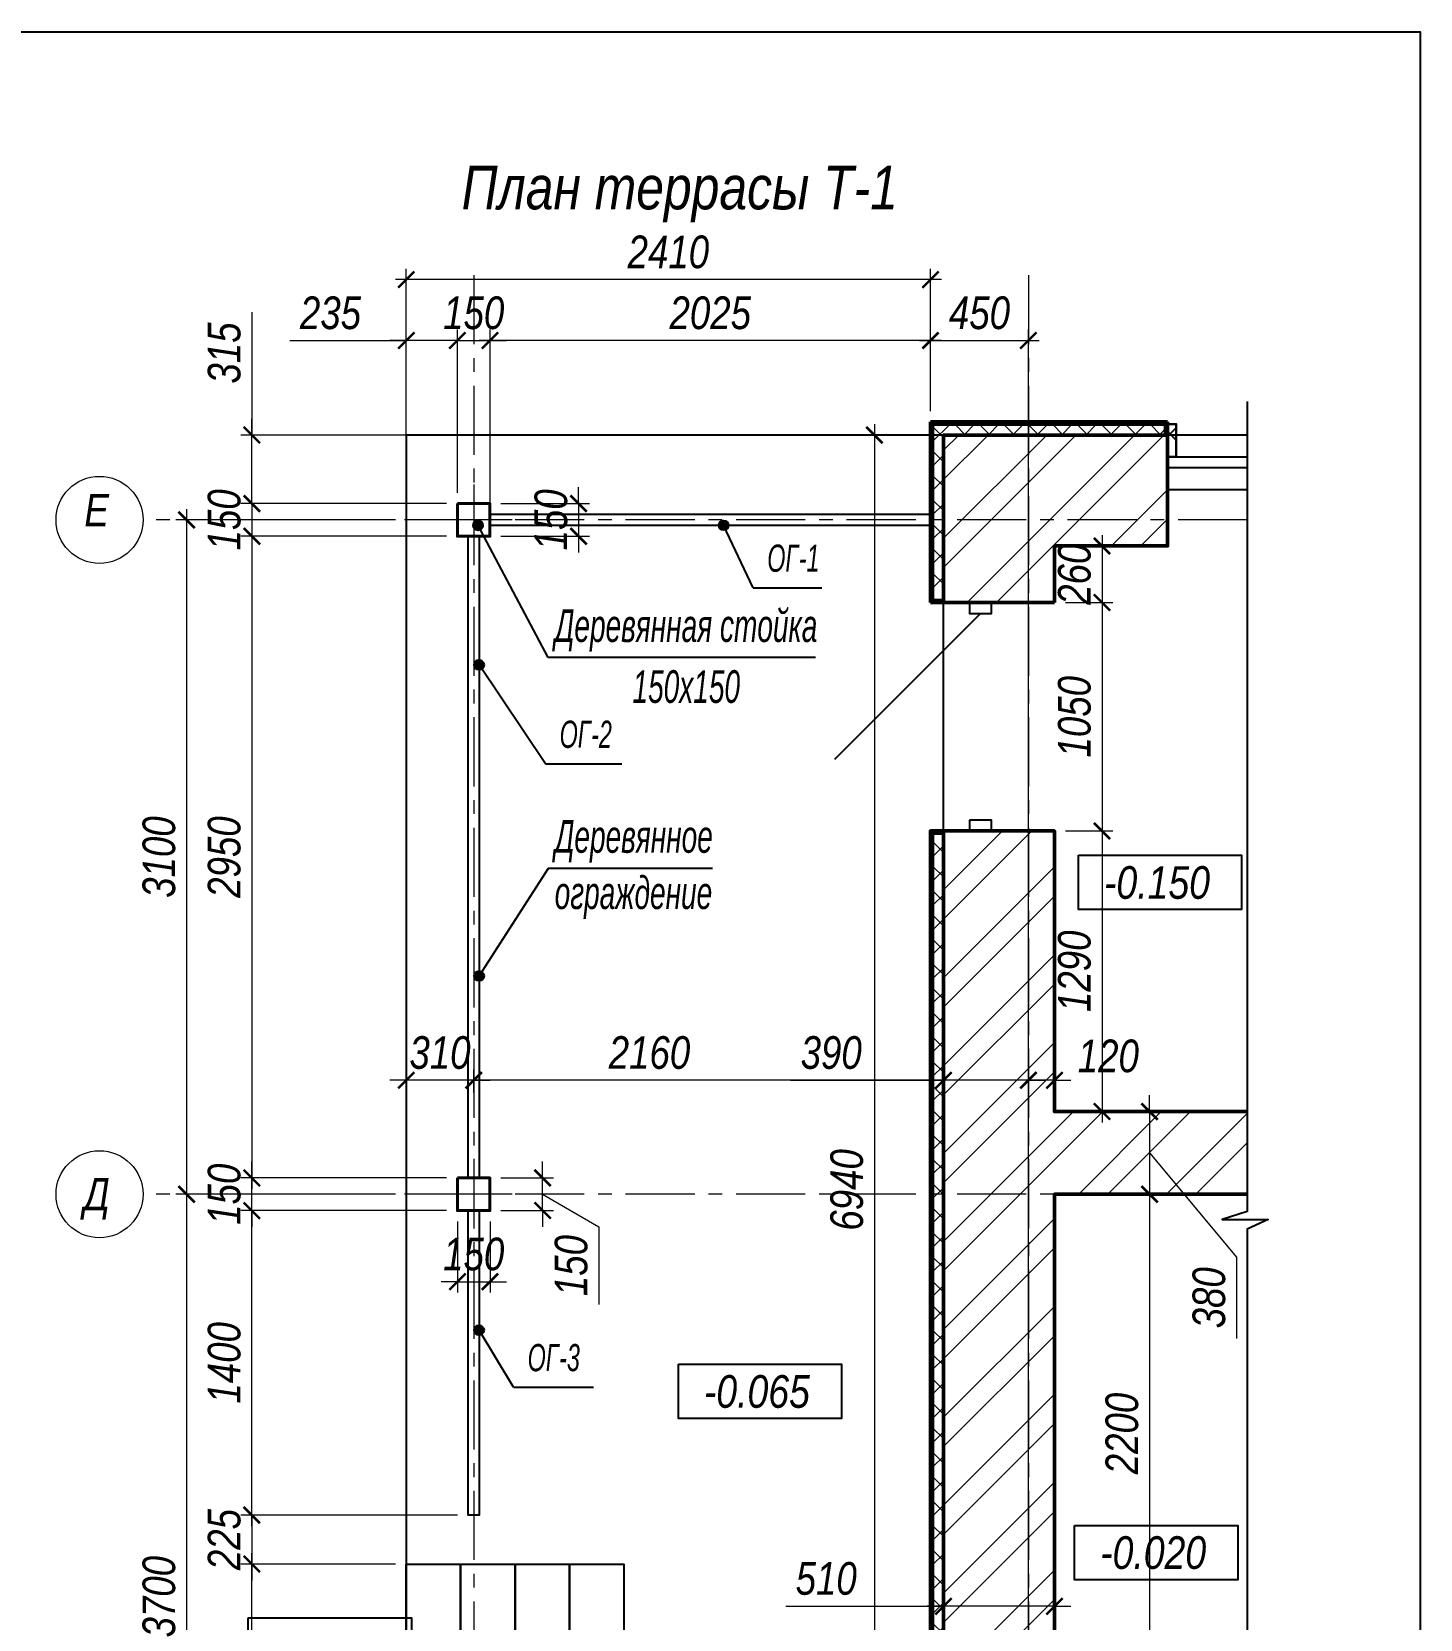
# Model space of a CAD drawing. Header units: millimetres. Extents: x 1582001 to 3303937, y 226471 to 491235.
# Drawn here: x 1610734 to 1623501, y 335550 to 350145 of the extents above; entities that cross this region are included whole.
import ezdxf
from ezdxf.enums import TextEntityAlignment as Align

# ---------------------------------------------------------------- set-up
doc = ezdxf.new("R2010")
doc.units = ezdxf.units.MM
doc.linetypes.add('CENTER', pattern=[50.8, 31.75, -6.35, 6.35, -6.35])
doc.linetypes.add('DASHDOT', pattern=[25.4, 12.7, -6.35, 0, -6.35])
doc.layers.get('Defpoints').update_dxf_attribs({"color": 255, "lineweight": 30})
for name, color, linetype, lineweight in [('A-Wall-G', 22, 'Continuous', 50), ('Двери', 173, 'Continuous', 25), ('Кирпич', 253, 'Continuous', 9), ('Лестница', 74, 'Continuous', 25), ('Оси', 251, 'CENTER', 9), ('Размеры', 7, 'Continuous', 18), ('Стены несущие', 7, 'Continuous', 40), ('СТОЙКИ', 26, 'Continuous', 40), ('Утеплитель', 145, 'Continuous', 9)]:
    doc.layers.add(name, color=color, linetype=linetype, lineweight=lineweight)
for name, color, linetype in [('Rasmer', 135, 'Continuous'), ('Text primechania', 135, 'Continuous'), ('Формуляр', 138, 'Continuous')]:
    doc.layers.add(name, color=color, linetype=linetype)
doc.styles.add('GOST 2.304', font='ARIALNI.TTF', dxfattribs={"width": 0.98, "height": 300})
doc.styles.add('STYLE1', font='ARIALNI.TTF', dxfattribs={"height": 300})
doc.styles.add('стиль1', font='ARIALNI.TTF', dxfattribs={"width": 0.98, "height": 300})
doc.dimstyles.new('50', dxfattribs={"dimtxt": 270, "dimasz": 150, "dimexe": 100, "dimexo": 100, "dimgap": 100, "dimtad": 1, "dimdec": 0, "dimlfac": 0.5, "dimzin": 0, "dimdsep": 46, "dimtxsty": 'стиль1', "dimblk": 'ARCHTICK', "dimcen": 0, "dimdle": 100, "dimclrd": 256, "dimclre": 256, "dimclrt": 256, "dimadec": 0, "dimazin": 0, "dimtfac": 1, "dimtdec": 0, "dimtix": 1, "dimtmove": 1, "dimatfit": 0, "dimldrblk": 'DOTSMALL', "dimfxl": 0, "dimtolj": 1, "dimtzin": 0, "dimlwd": -1, "dimlwe": -1, "dimarcsym": 0})

# ---------------------------------------------------------------- blocks, each defined once
blk = doc.blocks.new('*U16')
blk.add_line((0, -50), (-671.8, -721.8))
for points in [[(-50, 0), (-50, -50), (50, -50), (50, 0)], [(-50, -1000), (-50, -1050), (50, -1050), (50, -1000)]]:
    blk.add_lwpolyline(points, close=True)
blk = doc.blocks.new('_ArchTick')
at = {"color": 0, "linetype": 'ByBlock', "const_width": 0.15}
blk.add_lwpolyline([(-0.5, -0.5), (0.5, 0.5)], dxfattribs=at)
blk = doc.blocks.new('*D1165')
at = {"layer": 'Defpoints', "color": 0, "lineweight": -3, "transparency": 16777216}
for p in [(1801843, 264740), (1799823, 258540), (1801843, 258540)]:
    blk.add_point(p, dxfattribs=at)
at = {"layer": 'Размеры', "transparency": 16777216}
for p, q in [((1799823, 264840), (1799823, 258440)), ((1801743, 264740), (1799723, 264740)), ((1801743, 258540), (1799723, 258540))]:
    blk.add_line(p, q, dxfattribs=at)
at = {"layer": 'Размеры', "transparency": 16777216, "xscale": 150, "yscale": 150, "zscale": 150}
for p, rotation in [((1799823, 264740), 90), ((1799823, 258540), 270)]:
    blk.add_blockref('_ArchTick', p, dxfattribs=dict(at, rotation=rotation))
at = {"layer": 'Размеры', "transparency": 16777216, "insert": (1799570, 261640), "char_height": 300, "attachment_point": 5, "rotation": 90, "style": 'стиль1'}
blk.add_mtext('\\A1;3100', dxfattribs=at)
blk = doc.blocks.new('_DotSmall')
at = {"color": 0, "linetype": 'ByBlock', "const_width": 0.5}
blk.add_lwpolyline([(-0.0625, 0, 1), (0.0625, 0, 1)], format="xyb", close=True, dxfattribs=at)
blk = doc.blocks.new('*D1166')
at = {"layer": 'Defpoints', "color": 0, "lineweight": -3, "transparency": 16777216}
for p in [(1801843, 258540), (1799823, 251140), (1801823, 251140)]:
    blk.add_point(p, dxfattribs=at)
at = {"layer": 'Размеры', "transparency": 16777216}
for p, q in [((1799823, 258640), (1799823, 251040)), ((1801743, 258540), (1799723, 258540)), ((1801723, 251140), (1799723, 251140))]:
    blk.add_line(p, q, dxfattribs=at)
at = {"layer": 'Размеры', "transparency": 16777216, "xscale": 150, "yscale": 150, "zscale": 150}
for p, rotation in [((1799823, 258540), 90), ((1799823, 251140), 270)]:
    blk.add_blockref('_ArchTick', p, dxfattribs=dict(at, rotation=rotation))
at = {"layer": 'Размеры', "transparency": 16777216, "insert": (1799570, 254840), "char_height": 300, "attachment_point": 5, "rotation": 90, "style": 'стиль1'}
blk.add_mtext('\\A1;3700', dxfattribs=at)
blk = doc.blocks.new('*D1176')
at = {"layer": 'Defpoints', "color": 0, "lineweight": -3, "transparency": 16777216}
for p in [(1802313, 264890), (1800423, 264590), (1802313, 264590)]:
    blk.add_point(p, dxfattribs=at)
at = {"layer": 'Размеры', "transparency": 16777216}
for p, q in [((1800423, 264890), (1800423, 265040)), ((1802213, 264890), (1800323, 264890)), ((1800423, 264890), (1800423, 264590)), ((1802213, 264590), (1800323, 264590)), ((1800423, 264590), (1800423, 264440))]:
    blk.add_line(p, q, dxfattribs=at)
at = {"layer": 'Размеры', "transparency": 16777216, "xscale": 150, "yscale": 150, "zscale": 150}
for p, rotation in [((1800423, 264890), 270), ((1800423, 264590), 90)]:
    blk.add_blockref('_ArchTick', p, dxfattribs=dict(at, rotation=rotation))
at = {"layer": 'Размеры', "transparency": 16777216, "insert": (1800170, 264740), "char_height": 300, "attachment_point": 5, "rotation": 90, "style": 'стиль1'}
blk.add_mtext('\\A1;150', dxfattribs=at)
blk = doc.blocks.new('*D1167')
at = {"layer": 'Defpoints', "color": 0, "lineweight": -3, "transparency": 16777216}
for p in [(1802313, 264590), (1800423, 258690), (1802313, 258690)]:
    blk.add_point(p, dxfattribs=at)
at = {"layer": 'Размеры', "transparency": 16777216}
for p, q in [((1800423, 264690), (1800423, 258590)), ((1802213, 264590), (1800323, 264590)), ((1802213, 258690), (1800323, 258690))]:
    blk.add_line(p, q, dxfattribs=at)
at = {"layer": 'Размеры', "transparency": 16777216, "xscale": 150, "yscale": 150, "zscale": 150}
for p, rotation in [((1800423, 264590), 90), ((1800423, 258690), 270)]:
    blk.add_blockref('_ArchTick', p, dxfattribs=dict(at, rotation=rotation))
at = {"layer": 'Размеры', "transparency": 16777216, "insert": (1800170, 261640), "char_height": 300, "attachment_point": 5, "rotation": 90, "style": 'стиль1'}
blk.add_mtext('\\A1;2950', dxfattribs=at)
blk = doc.blocks.new('*D1177')
at = {"layer": 'Defpoints', "color": 0, "lineweight": -3, "transparency": 16777216}
for p in [(1802413, 255590), (1800423, 255140), (1801843, 255140)]:
    blk.add_point(p, dxfattribs=at)
at = {"layer": 'Размеры', "transparency": 16777216}
for p, q in [((1800423, 255590), (1800423, 255740)), ((1802313, 255590), (1800323, 255590)), ((1800423, 255590), (1800423, 255140)), ((1801743, 255140), (1800323, 255140)), ((1800423, 255140), (1800423, 254990))]:
    blk.add_line(p, q, dxfattribs=at)
at = {"layer": 'Размеры', "transparency": 16777216, "xscale": 150, "yscale": 150, "zscale": 150}
for p, rotation in [((1800423, 255590), 270), ((1800423, 255140), 90)]:
    blk.add_blockref('_ArchTick', p, dxfattribs=dict(at, rotation=rotation))
at = {"layer": 'Размеры', "transparency": 16777216, "insert": (1800170, 255365), "char_height": 300, "attachment_point": 5, "rotation": 90, "style": 'стиль1'}
blk.add_mtext('\\A1;225', dxfattribs=at)
blk = doc.blocks.new('*D1179')
at = {"layer": 'Defpoints', "color": 0, "lineweight": -3, "transparency": 16777216}
for p in [(1807563, 259588), (1807563, 259300), (1807803, 259300)]:
    blk.add_point(p, dxfattribs=at)
at = {"layer": 'Размеры', "transparency": 16777216}
for p, q in [((1807563, 259400), (1807563, 259688)), ((1807803, 259400), (1807803, 259688)), ((1807563, 259588), (1807413, 259588)), ((1807803, 259588), (1807563, 259588)), ((1807803, 259588), (1807953, 259588))]:
    blk.add_line(p, q, dxfattribs=at)
at = {"layer": 'Размеры', "transparency": 16777216, "xscale": 150, "yscale": 150, "zscale": 150}
blk.add_blockref('_ArchTick', (1807563, 259588), dxfattribs=at)
at = {"layer": 'Размеры', "transparency": 16777216, "xscale": 150, "yscale": 150, "zscale": 150, "rotation": 180}
blk.add_blockref('_ArchTick', (1807803, 259588), dxfattribs=at)
at = {"layer": 'Размеры', "transparency": 16777216, "insert": (1808298, 259810), "char_height": 300, "attachment_point": 5, "style": 'стиль1'}
blk.add_mtext('\\A1;120', dxfattribs=at)
blk = doc.blocks.new('*D1168')
at = {"layer": 'Defpoints', "color": 0, "lineweight": -3, "transparency": 16777216}
for p in [(1806783, 259588), (1806783, 259300), (1807563, 259300)]:
    blk.add_point(p, dxfattribs=at)
at = {"layer": 'Размеры', "transparency": 16777216}
for p, q in [((1806783, 259400), (1806783, 259688)), ((1807563, 259400), (1807563, 259688)), ((1805377, 259588), (1806783, 259588)), ((1806783, 259588), (1806633, 259588)), ((1807563, 259588), (1806783, 259588)), ((1807563, 259588), (1806783, 259588)), ((1807563, 259588), (1807713, 259588))]:
    blk.add_line(p, q, dxfattribs=at)
at = {"layer": 'Размеры', "transparency": 16777216, "xscale": 150, "yscale": 150, "zscale": 150}
blk.add_blockref('_ArchTick', (1806783, 259588), dxfattribs=at)
at = {"layer": 'Размеры', "transparency": 16777216, "xscale": 150, "yscale": 150, "zscale": 150, "rotation": 180}
blk.add_blockref('_ArchTick', (1807563, 259588), dxfattribs=at)
at = {"layer": 'Размеры', "transparency": 16777216, "insert": (1805750, 259841), "char_height": 300, "attachment_point": 5, "style": 'стиль1'}
blk.add_mtext('\\A1;390', dxfattribs=at)
blk = doc.blocks.new('*D1180')
at = {"layer": 'Defpoints', "color": 0, "lineweight": -3, "transparency": 16777216}
for p in [(1806783, 254752), (1806783, 254140), (1807803, 254140)]:
    blk.add_point(p, dxfattribs=at)
at = {"layer": 'Размеры', "transparency": 16777216}
for p, q in [((1806783, 254240), (1806783, 254852)), ((1807803, 254240), (1807803, 254852)), ((1805333, 254752), (1806783, 254752)), ((1806783, 254752), (1806633, 254752)), ((1807803, 254752), (1806783, 254752)), ((1807803, 254752), (1806783, 254752)), ((1807803, 254752), (1807953, 254752))]:
    blk.add_line(p, q, dxfattribs=at)
at = {"layer": 'Размеры', "transparency": 16777216, "xscale": 150, "yscale": 150, "zscale": 150}
blk.add_blockref('_ArchTick', (1806783, 254752), dxfattribs=at)
at = {"layer": 'Размеры', "transparency": 16777216, "xscale": 150, "yscale": 150, "zscale": 150, "rotation": 180}
blk.add_blockref('_ArchTick', (1807803, 254752), dxfattribs=at)
at = {"layer": 'Размеры', "transparency": 16777216, "insert": (1805704, 255006), "char_height": 300, "attachment_point": 5, "style": 'стиль1'}
blk.add_mtext('\\A1;510', dxfattribs=at)
blk = doc.blocks.new('*D1181')
at = {"layer": 'Defpoints', "color": 0, "lineweight": -3, "transparency": 16777216}
for p in [(1802463, 259588), (1802463, 259588), (1806783, 259300)]:
    blk.add_point(p, dxfattribs=at)
at = {"layer": 'Размеры', "transparency": 16777216}
for p, q in [((1806783, 259400), (1806783, 259688)), ((1806883, 259588), (1802363, 259588))]:
    blk.add_line(p, q, dxfattribs=at)
at = {"layer": 'Размеры', "transparency": 16777216, "xscale": 150, "yscale": 150, "zscale": 150, "rotation": 180}
blk.add_blockref('_ArchTick', (1802463, 259588), dxfattribs=at)
at = {"layer": 'Размеры', "transparency": 16777216, "xscale": 150, "yscale": 150, "zscale": 150}
blk.add_blockref('_ArchTick', (1806783, 259588), dxfattribs=at)
at = {"layer": 'Размеры', "transparency": 16777216, "insert": (1804079, 259841), "char_height": 300, "attachment_point": 5, "style": 'стиль1'}
blk.add_mtext('\\A1;2160', dxfattribs=at)
blk = doc.blocks.new('*D1182')
at = {"layer": 'Defpoints', "color": 0, "lineweight": -3, "transparency": 16777216}
for p in [(1808843, 264500), (1807803, 263980), (1808240, 263980)]:
    blk.add_point(p, dxfattribs=at)
at = {"layer": 'Размеры', "transparency": 16777216}
for p, q in [((1808743, 264500), (1808140, 264500)), ((1808240, 264600), (1808240, 263880)), ((1807903, 263980), (1808340, 263980))]:
    blk.add_line(p, q, dxfattribs=at)
at = {"layer": 'Размеры', "transparency": 16777216, "xscale": 150, "yscale": 150, "zscale": 150}
for p, rotation in [((1808240, 264500), 90), ((1808240, 263980), 270)]:
    blk.add_blockref('_ArchTick', p, dxfattribs=dict(at, rotation=rotation))
at = {"layer": 'Размеры', "transparency": 16777216, "insert": (1807987, 264240), "char_height": 300, "attachment_point": 5, "rotation": 90, "style": 'стиль1'}
blk.add_mtext('\\A1;260', dxfattribs=at)
blk = doc.blocks.new('*D1183')
at = {"layer": 'Defpoints', "color": 0, "lineweight": -3, "transparency": 16777216}
for p in [(1807803, 263980), (1807803, 261880), (1808240, 261880)]:
    blk.add_point(p, dxfattribs=at)
at = {"layer": 'Размеры', "transparency": 16777216}
for p, q in [((1808240, 264080), (1808240, 261780)), ((1807903, 263980), (1808340, 263980)), ((1807903, 261880), (1808340, 261880))]:
    blk.add_line(p, q, dxfattribs=at)
at = {"layer": 'Размеры', "transparency": 16777216, "xscale": 150, "yscale": 150, "zscale": 150}
for p, rotation in [((1808240, 263980), 90), ((1808240, 261880), 270)]:
    blk.add_blockref('_ArchTick', p, dxfattribs=dict(at, rotation=rotation))
at = {"layer": 'Размеры', "transparency": 16777216, "insert": (1807987, 262930), "char_height": 300, "attachment_point": 5, "rotation": 90, "style": 'стиль1'}
blk.add_mtext('\\A1;1050', dxfattribs=at)
blk = doc.blocks.new('*D1184')
at = {"layer": 'Defpoints', "color": 0, "lineweight": -3, "transparency": 16777216}
for p in [(1807803, 261880), (1807803, 259300), (1808240, 259300)]:
    blk.add_point(p, dxfattribs=at)
at = {"layer": 'Размеры', "transparency": 16777216}
for p, q in [((1808240, 261980), (1808240, 259200)), ((1807903, 261880), (1808340, 261880)), ((1807903, 259300), (1808340, 259300))]:
    blk.add_line(p, q, dxfattribs=at)
at = {"layer": 'Размеры', "transparency": 16777216, "xscale": 150, "yscale": 150, "zscale": 150}
for p, rotation in [((1808240, 261880), 90), ((1808240, 259300), 270)]:
    blk.add_blockref('_ArchTick', p, dxfattribs=dict(at, rotation=rotation))
at = {"layer": 'Размеры', "transparency": 16777216, "insert": (1807987, 260590), "char_height": 300, "attachment_point": 5, "rotation": 90, "style": 'стиль1'}
blk.add_mtext('\\A1;1290', dxfattribs=at)
blk = doc.blocks.new('*D1185')
at = {"layer": 'Defpoints', "color": 0, "lineweight": -3, "transparency": 16777216}
for p in [(1807803, 259300), (1807803, 258540), (1808677, 258540)]:
    blk.add_point(p, dxfattribs=at)
at = {"layer": 'Размеры', "transparency": 16777216}
for p, q in [((1808677, 259300), (1808677, 259450)), ((1807903, 259300), (1808777, 259300)), ((1808677, 259300), (1808677, 258540)), ((1808677, 259300), (1808677, 258540)), ((1808677, 258920), (1809477, 257961)), ((1807903, 258540), (1808777, 258540)), ((1808677, 258540), (1808677, 258390)), ((1809477, 257961), (1809477, 257214))]:
    blk.add_line(p, q, dxfattribs=at)
at = {"layer": 'Размеры', "transparency": 16777216, "xscale": 150, "yscale": 150, "zscale": 150}
for p, rotation in [((1808677, 259300), 270), ((1808677, 258540), 90)]:
    blk.add_blockref('_ArchTick', p, dxfattribs=dict(at, rotation=rotation))
at = {"layer": 'Размеры', "transparency": 16777216, "insert": (1809224, 257588), "char_height": 300, "attachment_point": 5, "rotation": 90, "style": 'стиль1'}
blk.add_mtext('\\A1;380', dxfattribs=at)
blk = doc.blocks.new('*D1186')
at = {"layer": 'Defpoints', "color": 0, "lineweight": -3, "transparency": 16777216}
for p in [(1807803, 258540), (1807803, 254140), (1808677, 254140)]:
    blk.add_point(p, dxfattribs=at)
at = {"layer": 'Размеры', "transparency": 16777216}
for p, q in [((1808677, 258640), (1808677, 254040)), ((1807903, 258540), (1808777, 258540)), ((1807903, 254140), (1808777, 254140))]:
    blk.add_line(p, q, dxfattribs=at)
at = {"layer": 'Размеры', "transparency": 16777216, "xscale": 150, "yscale": 150, "zscale": 150}
for p, rotation in [((1808677, 258540), 90), ((1808677, 254140), 270)]:
    blk.add_blockref('_ArchTick', p, dxfattribs=dict(at, rotation=rotation))
at = {"layer": 'Размеры', "transparency": 16777216, "insert": (1808424, 256340), "char_height": 300, "attachment_point": 5, "rotation": 90, "style": 'стиль1'}
blk.add_mtext('\\A1;2200', dxfattribs=at)
blk = doc.blocks.new('*D1189')
at = {"layer": 'Defpoints', "color": 0, "lineweight": -3, "transparency": 16777216}
for p in [(1802613, 266389), (1802313, 264890), (1802613, 264890)]:
    blk.add_point(p, dxfattribs=at)
at = {"layer": 'Размеры', "transparency": 16777216}
for p, q in [((1802313, 266389), (1802163, 266389)), ((1802313, 264990), (1802313, 266489)), ((1802313, 266389), (1802613, 266389)), ((1802613, 264990), (1802613, 266489)), ((1802613, 266389), (1802763, 266389))]:
    blk.add_line(p, q, dxfattribs=at)
at = {"layer": 'Размеры', "transparency": 16777216, "xscale": 150, "yscale": 150, "zscale": 150}
blk.add_blockref('_ArchTick', (1802313, 266389), dxfattribs=at)
at = {"layer": 'Размеры', "transparency": 16777216, "xscale": 150, "yscale": 150, "zscale": 150, "rotation": 180}
blk.add_blockref('_ArchTick', (1802613, 266389), dxfattribs=at)
at = {"layer": 'Размеры', "transparency": 16777216, "insert": (1802463, 266642), "char_height": 300, "attachment_point": 5, "style": 'стиль1'}
blk.add_mtext('\\A1;150', dxfattribs=at)
blk = doc.blocks.new('*D1190')
at = {"layer": 'Defpoints', "color": 0, "lineweight": -3, "transparency": 16777216}
for p in [(1802613, 264890), (1802613, 264590), (1803427, 264590)]:
    blk.add_point(p, dxfattribs=at)
at = {"layer": 'Размеры', "transparency": 16777216}
for p, q in [((1803427, 264890), (1803427, 265040)), ((1802713, 264890), (1803527, 264890)), ((1803427, 264890), (1803427, 264590)), ((1802713, 264590), (1803527, 264590)), ((1803427, 264590), (1803427, 264440))]:
    blk.add_line(p, q, dxfattribs=at)
at = {"layer": 'Размеры', "transparency": 16777216, "xscale": 150, "yscale": 150, "zscale": 150}
for p, rotation in [((1803427, 264890), 270), ((1803427, 264590), 90)]:
    blk.add_blockref('_ArchTick', p, dxfattribs=dict(at, rotation=rotation))
at = {"layer": 'Размеры', "transparency": 16777216, "insert": (1803174, 264740), "char_height": 300, "attachment_point": 5, "rotation": 90, "style": 'стиль1'}
blk.add_mtext('\\A1;150', dxfattribs=at)
blk = doc.blocks.new('*D1191')
at = {"layer": 'Defpoints', "color": 0, "lineweight": -3, "transparency": 16777216}
for p in [(1802313, 258390), (1802613, 258390), (1802613, 257736)]:
    blk.add_point(p, dxfattribs=at)
at = {"layer": 'Размеры', "transparency": 16777216}
for p, q in [((1802313, 258290), (1802313, 257636)), ((1802613, 258290), (1802613, 257636)), ((1802313, 257736), (1802163, 257736)), ((1802313, 257736), (1802613, 257736)), ((1802613, 257736), (1802763, 257736))]:
    blk.add_line(p, q, dxfattribs=at)
at = {"layer": 'Размеры', "transparency": 16777216, "xscale": 150, "yscale": 150, "zscale": 150}
blk.add_blockref('_ArchTick', (1802313, 257736), dxfattribs=at)
at = {"layer": 'Размеры', "transparency": 16777216, "xscale": 150, "yscale": 150, "zscale": 150, "rotation": 180}
blk.add_blockref('_ArchTick', (1802613, 257736), dxfattribs=at)
at = {"layer": 'Размеры', "transparency": 16777216, "insert": (1802463, 257989), "char_height": 300, "attachment_point": 5, "style": 'стиль1'}
blk.add_mtext('\\A1;150', dxfattribs=at)
blk = doc.blocks.new('*D1192')
at = {"layer": 'Defpoints', "color": 0, "lineweight": -3, "transparency": 16777216}
for p in [(1802613, 258690), (1803097, 258690), (1802613, 258390)]:
    blk.add_point(p, dxfattribs=at)
at = {"layer": 'Размеры', "transparency": 16777216}
for p, q in [((1803097, 258690), (1803097, 258840)), ((1802713, 258690), (1803197, 258690)), ((1803097, 258390), (1803097, 258690)), ((1803097, 258390), (1803097, 258690)), ((1803097, 258540), (1803613, 258241)), ((1802713, 258390), (1803197, 258390)), ((1803097, 258390), (1803097, 258240)), ((1803613, 258241), (1803613, 257526))]:
    blk.add_line(p, q, dxfattribs=at)
at = {"layer": 'Размеры', "transparency": 16777216, "xscale": 150, "yscale": 150, "zscale": 150}
for p, rotation in [((1803097, 258690), 270), ((1803097, 258390), 90)]:
    blk.add_blockref('_ArchTick', p, dxfattribs=dict(at, rotation=rotation))
at = {"layer": 'Размеры', "transparency": 16777216, "insert": (1803360, 257884), "char_height": 300, "attachment_point": 5, "rotation": 90, "style": 'стиль1'}
blk.add_mtext('\\A1;150', dxfattribs=at)
blk = doc.blocks.new('*D1193')
at = {"layer": 'Defpoints', "color": 0, "lineweight": -3, "transparency": 16777216}
for p in [(1800423, 255140), (1801843, 255140), (1801843, 252140)]:
    blk.add_point(p, dxfattribs=at)
at = {"layer": 'Размеры', "transparency": 16777216}
for p, q in [((1801743, 255140), (1800323, 255140)), ((1800423, 252040), (1800423, 255240)), ((1801743, 252140), (1800323, 252140))]:
    blk.add_line(p, q, dxfattribs=at)
at = {"layer": 'Размеры', "transparency": 16777216, "xscale": 150, "yscale": 150, "zscale": 150}
for p, rotation in [((1800423, 255140), 90), ((1800423, 252140), 270)]:
    blk.add_blockref('_ArchTick', p, dxfattribs=dict(at, rotation=rotation))
at = {"layer": 'Размеры', "transparency": 16777216, "insert": (1800170, 253640), "char_height": 300, "attachment_point": 5, "rotation": 90, "style": 'стиль1'}
blk.add_mtext('\\A1;1500', dxfattribs=at)
blk = doc.blocks.new('*D1169')
at = {"layer": 'Defpoints', "color": 0, "lineweight": -3, "transparency": 16777216}
for p in [(1800423, 258390), (1802313, 258390), (1802413, 255590)]:
    blk.add_point(p, dxfattribs=at)
at = {"layer": 'Размеры', "transparency": 16777216}
for p, q in [((1800423, 255490), (1800423, 258490)), ((1802213, 258390), (1800323, 258390)), ((1802313, 255590), (1800323, 255590))]:
    blk.add_line(p, q, dxfattribs=at)
at = {"layer": 'Размеры', "transparency": 16777216, "xscale": 150, "yscale": 150, "zscale": 150}
for p, rotation in [((1800423, 258390), 90), ((1800423, 255590), 270)]:
    blk.add_blockref('_ArchTick', p, dxfattribs=dict(at, rotation=rotation))
at = {"layer": 'Размеры', "transparency": 16777216, "insert": (1800170, 256990), "char_height": 300, "attachment_point": 5, "rotation": 90, "style": 'стиль1'}
blk.add_mtext('\\A1;1400', dxfattribs=at)
blk = doc.blocks.new('*D1194')
at = {"layer": 'Defpoints', "color": 0, "lineweight": -3, "transparency": 16777216}
for p in [(1800423, 258690), (1802313, 258690), (1802313, 258390)]:
    blk.add_point(p, dxfattribs=at)
at = {"layer": 'Размеры', "transparency": 16777216}
for p, q in [((1800423, 258690), (1800423, 258840)), ((1802213, 258690), (1800323, 258690)), ((1800423, 258390), (1800423, 258690)), ((1802213, 258390), (1800323, 258390)), ((1800423, 258390), (1800423, 258240))]:
    blk.add_line(p, q, dxfattribs=at)
at = {"layer": 'Размеры', "transparency": 16777216, "xscale": 150, "yscale": 150, "zscale": 150}
for p, rotation in [((1800423, 258690), 270), ((1800423, 258390), 90)]:
    blk.add_blockref('_ArchTick', p, dxfattribs=dict(at, rotation=rotation))
at = {"layer": 'Размеры', "transparency": 16777216, "insert": (1800170, 258540), "char_height": 300, "attachment_point": 5, "rotation": 90, "style": 'стиль1'}
blk.add_mtext('\\A1;150', dxfattribs=at)
blk = doc.blocks.new('*D1195')
at = {"layer": 'Defpoints', "color": 0, "lineweight": -3, "transparency": 16777216}
for p in [(1800423, 265520), (1802313, 265520), (1802313, 264890)]:
    blk.add_point(p, dxfattribs=at)
at = {"layer": 'Размеры', "transparency": 16777216}
for p, q in [((1800423, 266649), (1800423, 265520)), ((1800423, 265520), (1800423, 265670)), ((1802213, 265520), (1800323, 265520)), ((1800423, 264890), (1800423, 265520)), ((1800423, 264890), (1800423, 265520)), ((1802213, 264890), (1800323, 264890)), ((1800423, 264890), (1800423, 264740))]:
    blk.add_line(p, q, dxfattribs=at)
at = {"layer": 'Размеры', "transparency": 16777216, "xscale": 150, "yscale": 150, "zscale": 150}
for p, rotation in [((1800423, 265520), 270), ((1800423, 264890), 90)]:
    blk.add_blockref('_ArchTick', p, dxfattribs=dict(at, rotation=rotation))
at = {"layer": 'Размеры', "transparency": 16777216, "insert": (1800170, 266274), "char_height": 300, "attachment_point": 5, "rotation": 90, "style": 'стиль1'}
blk.add_mtext('\\A1;315', dxfattribs=at)
blk = doc.blocks.new('*D1199')
at = {"layer": 'Defpoints', "color": 0, "lineweight": -3, "transparency": 16777216}
for p in [(1804092, 265520), (1804092, 251640), (1806147, 251640)]:
    blk.add_point(p, dxfattribs=at)
at = {"layer": 'Размеры', "transparency": 16777216}
for p, q in [((1804192, 265520), (1806247, 265520)), ((1806147, 265620), (1806147, 251540)), ((1804192, 251640), (1806247, 251640))]:
    blk.add_line(p, q, dxfattribs=at)
at = {"layer": 'Размеры', "transparency": 16777216, "xscale": 150, "yscale": 150, "zscale": 150}
for p, rotation in [((1806147, 265520), 90), ((1806147, 251640), 270)]:
    blk.add_blockref('_ArchTick', p, dxfattribs=dict(at, rotation=rotation))
at = {"layer": 'Размеры', "transparency": 16777216, "insert": (1805894, 258580), "char_height": 300, "attachment_point": 5, "rotation": 90, "style": 'стиль1'}
blk.add_mtext('\\A1;6940', dxfattribs=at)
blk = doc.blocks.new('*D1202')
at = {"layer": 'Defpoints', "color": 0, "lineweight": -3, "transparency": 16777216}
for p in [(1802613, 266389), (1806663, 265640), (1802613, 264790)]:
    blk.add_point(p, dxfattribs=at)
at = {"layer": 'Размеры', "transparency": 16777216}
for p, q in [((1806763, 266389), (1802513, 266389)), ((1802613, 264890), (1802613, 266489)), ((1806663, 265740), (1806663, 266489))]:
    blk.add_line(p, q, dxfattribs=at)
at = {"layer": 'Размеры', "transparency": 16777216, "xscale": 150, "yscale": 150, "zscale": 150, "rotation": 180}
blk.add_blockref('_ArchTick', (1802613, 266389), dxfattribs=at)
at = {"layer": 'Размеры', "transparency": 16777216, "xscale": 150, "yscale": 150, "zscale": 150}
blk.add_blockref('_ArchTick', (1806663, 266389), dxfattribs=at)
at = {"layer": 'Размеры', "transparency": 16777216, "insert": (1804638, 266642), "char_height": 300, "attachment_point": 5, "style": 'стиль1'}
blk.add_mtext('\\A1;2025', dxfattribs=at)
blk = doc.blocks.new('*D1203')
at = {"layer": 'Defpoints', "color": 0, "lineweight": -3, "transparency": 16777216}
for p in [(1801843, 266389), (1802313, 264890), (1801843, 250929)]:
    blk.add_point(p, dxfattribs=at)
at = {"layer": 'Размеры', "transparency": 16777216}
for p, q in [((1800772, 266389), (1801843, 266389)), ((1801843, 266389), (1801693, 266389)), ((1801843, 251029), (1801843, 266489)), ((1802313, 266389), (1801843, 266389)), ((1802313, 266389), (1801843, 266389)), ((1802313, 264990), (1802313, 266489)), ((1802313, 266389), (1802463, 266389))]:
    blk.add_line(p, q, dxfattribs=at)
at = {"layer": 'Размеры', "transparency": 16777216, "xscale": 150, "yscale": 150, "zscale": 150}
blk.add_blockref('_ArchTick', (1801843, 266389), dxfattribs=at)
at = {"layer": 'Размеры', "transparency": 16777216, "xscale": 150, "yscale": 150, "zscale": 150, "rotation": 180}
blk.add_blockref('_ArchTick', (1802313, 266389), dxfattribs=at)
at = {"layer": 'Размеры', "transparency": 16777216, "insert": (1801146, 266642), "char_height": 300, "attachment_point": 5, "style": 'стиль1'}
blk.add_mtext('\\A1;235', dxfattribs=at)
blk = doc.blocks.new('*D1175')
at = {"layer": 'Defpoints', "color": 0, "lineweight": -3, "transparency": 16777216}
for p in [(1801843, 266949), (1801843, 266389), (1806663, 266389)]:
    blk.add_point(p, dxfattribs=at)
at = {"layer": 'Размеры', "transparency": 16777216}
for p, q in [((1806763, 266949), (1801743, 266949)), ((1801843, 266489), (1801843, 267049)), ((1806663, 266489), (1806663, 267049))]:
    blk.add_line(p, q, dxfattribs=at)
at = {"layer": 'Размеры', "transparency": 16777216, "xscale": 150, "yscale": 150, "zscale": 150, "rotation": 180}
blk.add_blockref('_ArchTick', (1801843, 266949), dxfattribs=at)
at = {"layer": 'Размеры', "transparency": 16777216, "xscale": 150, "yscale": 150, "zscale": 150}
blk.add_blockref('_ArchTick', (1806663, 266949), dxfattribs=at)
at = {"layer": 'Размеры', "transparency": 16777216, "insert": (1804253, 267202), "char_height": 300, "attachment_point": 5, "style": 'стиль1'}
blk.add_mtext('\\A1;2410', dxfattribs=at)
blk = doc.blocks.new('*D1204')
at = {"layer": 'Defpoints', "color": 0, "lineweight": -3, "transparency": 16777216}
for p in [(1806663, 266389), (1807563, 266389), (1807563, 252428)]:
    blk.add_point(p, dxfattribs=at)
at = {"layer": 'Размеры', "transparency": 16777216}
for p, q in [((1806563, 266389), (1807663, 266389)), ((1807563, 252528), (1807563, 266489))]:
    blk.add_line(p, q, dxfattribs=at)
at = {"layer": 'Размеры', "transparency": 16777216, "xscale": 150, "yscale": 150, "zscale": 150, "rotation": 180}
blk.add_blockref('_ArchTick', (1806663, 266389), dxfattribs=at)
at = {"layer": 'Размеры', "transparency": 16777216, "xscale": 150, "yscale": 150, "zscale": 150}
blk.add_blockref('_ArchTick', (1807563, 266389), dxfattribs=at)
at = {"layer": 'Размеры', "transparency": 16777216, "insert": (1807113, 266642), "char_height": 300, "attachment_point": 5, "style": 'стиль1'}
blk.add_mtext('\\A1;450', dxfattribs=at)
blk = doc.blocks.new('*D1205')
at = {"layer": 'Defpoints', "color": 0, "lineweight": -3, "transparency": 16777216}
for p in [(1801843, 259588), (1801843, 259374), (1802463, 259374)]:
    blk.add_point(p, dxfattribs=at)
at = {"layer": 'Размеры', "transparency": 16777216}
for p, q in [((1801843, 259474), (1801843, 259688)), ((1802463, 259474), (1802463, 259688)), ((1801843, 259588), (1801693, 259588)), ((1802463, 259588), (1801843, 259588)), ((1802463, 259588), (1802613, 259588))]:
    blk.add_line(p, q, dxfattribs=at)
at = {"layer": 'Размеры', "transparency": 16777216, "xscale": 150, "yscale": 150, "zscale": 150}
blk.add_blockref('_ArchTick', (1801843, 259588), dxfattribs=at)
at = {"layer": 'Размеры', "transparency": 16777216, "xscale": 150, "yscale": 150, "zscale": 150, "rotation": 180}
blk.add_blockref('_ArchTick', (1802463, 259588), dxfattribs=at)
at = {"layer": 'Размеры', "transparency": 16777216, "insert": (1802153, 259841), "char_height": 300, "attachment_point": 5, "style": 'стиль1'}
blk.add_mtext('\\A1;310', dxfattribs=at)
blk = doc.blocks.new('т1')
h = blk.add_hatch()
h.set_pattern_fill('ANSI37', color=256, scale=20, angle=180, style=0)
h.set_pattern_definition([(315, (1788412.62, 496237.43), (-89.80256, -89.80256), []), (225, (1788412.62, 496237.43), (-89.80256, 89.80256), [])])
h.paths.add_polyline_path([(1808922.7, 265620), (1808922.7, 265420), (1808842.7, 265420), (1808842.7, 265620)])
at = {"lineweight": -3, "ltscale": 100}
h = blk.add_hatch(color=256, dxfattribs=at)
edge = h.paths.add_edge_path()
edge.add_arc((1802503.2, 264688.6), 45.2, 0, 360)
h = blk.add_hatch(color=256, dxfattribs=at)
edge = h.paths.add_edge_path()
edge.add_arc((1804761.2, 264690), 45.2, 0, 360)
h = blk.add_hatch(color=256, dxfattribs=at)
edge = h.paths.add_edge_path()
edge.add_arc((1802512.7, 263407.1), 45.2, 0, 360)
h = blk.add_hatch(color=256, dxfattribs=at)
edge = h.paths.add_edge_path()
edge.add_arc((1802512.7, 260547.8), 45.2, 0, 360)
h = blk.add_hatch(color=256, dxfattribs=at)
edge = h.paths.add_edge_path()
edge.add_arc((1802512.7, 257290.3), 45.2, 0, 360)
at = {"layer": 'Кирпич'}
h = blk.add_hatch(dxfattribs=at)
h.set_pattern_fill('ANSI32', color=0, scale=60, style=0)
h.set_pattern_definition([(45, (-1106308.4, -344023.5), (-404.11153, 404.11153), []), (45, (-1106039, -344023.5), (-404.11153, 404.11153), [])])
h.paths.add_polyline_path([(1807802.7, 263980), (1806782.7, 263980), (1806782.7, 265520), (1808842.7, 265520), (1808842.7, 264500), (1807802.7, 264500)])
h.paths.add_polyline_path([(1801842.7, 249847.4), (1802862.7, 249847.4), (1802862.7, 250520), (1807802.7, 250520), (1807802.7, 251670), (1806782.7, 251670), (1806782.7, 251540), (1801842.7, 251540)])
h.paths.add_polyline_path([(1807562.7, 249847.4), (1807802.7, 249847.4), (1807802.7, 250520), (1807562.7, 250520)])
h.paths.add_polyline_path([(1809574.9, 253900), (1809574.9, 254140), (1807802.7, 254140), (1807802.7, 253900)])
h.paths.add_polyline_path([(1809574.9, 258540), (1809574.9, 259300), (1807802.7, 259300), (1807802.7, 261880), (1806782.7, 261880), (1806782.7, 253770), (1807802.7, 253770), (1807802.7, 258540)])
at = {"layer": 'Утеплитель'}
h = blk.add_hatch(dxfattribs=at)
h.set_pattern_fill('ANSI37', color=256, scale=50, style=0)
h.set_pattern_definition([(45, (-1106308.39, -344023.51), (-112.2532015, 112.2532015), []), (135, (-1106308.39, -344023.51), (-112.2532015, -112.2532015), [])])
h.paths.add_polyline_path([(1801742.7, 249847.4), (1801842.7, 249847.4), (1801842.7, 251540), (1806782.7, 251540), (1806782.7, 251670), (1806682.7, 251670), (1806682.7, 251640), (1801742.7, 251640)])
h.paths.add_polyline_path([(1806682.7, 264000), (1806782.7, 264000), (1806782.7, 265520), (1808842.7, 265520), (1808842.7, 265620), (1806682.7, 265620)])
h.paths.add_polyline_path([(1806682.7, 253790), (1806782.7, 253790), (1806782.7, 261860), (1806682.7, 261860)])
at = {"color": 0, "lineweight": -3, "ltscale": 100}
blk.add_lwpolyline([(1809574.9, 265829), (1809574.9, 258381), (1809345.1, 258308.9), (1809767.3, 258308.9), (1809574.9, 258219.8), (1809574.9, 249479.7)], dxfattribs=at)
for points in [[(1809574.9, 265520), (1808842.7, 265520), (1808842.7, 265320), (1809574.9, 265320)], [(1809574.9, 265220), (1808842.7, 265220), (1808842.7, 265020), (1809574.9, 265020)]]:
    blk.add_lwpolyline(points)
at = {"ltscale": 2}
for points in [[(1808023.2, 261656.7), (1809523.2, 261656.7), (1809523.2, 261156.7), (1808023.2, 261156.7), (1808023.2, 261656.7)], [(1804344.5, 256977.4), (1805844.5, 256977.4), (1805844.5, 256477.4), (1804344.5, 256477.4), (1804344.5, 256977.4)], [(1807988.1, 255496.1), (1809488.1, 255496.1), (1809488.1, 254996.1), (1807988.1, 254996.1), (1807988.1, 255496.1)], [(1800390.8, 254644.4), (1801890.8, 254644.4), (1801890.8, 254144.4), (1800390.8, 254144.4), (1800390.8, 254644.4)]]:
    blk.add_lwpolyline(points, dxfattribs=at)
at = {"lineweight": -3, "ltscale": 100}
for centre in [(1802503.2, 264688.6), (1804761.2, 264690), (1802512.7, 263407.1), (1802512.7, 260547.8), (1802512.7, 257290.3)]:
    blk.add_circle(centre, 45.2, dxfattribs=at)
at = {"layer": 'A-Wall-G', "ltscale": 100}
for p, q in [((1808842.7, 265640), (1806662.7, 265640)), ((1806662.7, 265640), (1806662.7, 263980)), ((1808842.7, 265620), (1808842.7, 265640)), ((1806682.7, 264000), (1806682.7, 265620)), ((1806682.7, 265620), (1808822.7, 265620)), ((1808822.7, 265620), (1808822.7, 265520)), ((1808822.7, 265520), (1808842.7, 265520)), ((1808842.7, 265520), (1808842.7, 265620)), ((1806662.7, 263980), (1806782.7, 263980)), ((1806782.7, 264000), (1806682.7, 264000)), ((1806782.7, 263980), (1806782.7, 264000))]:
    blk.add_line(p, q, dxfattribs=at)
blk.add_lwpolyline([(1806782.7, 261880), (1806682.7, 261880), (1806662.7, 261880), (1806662.7, 253770), (1806782.7, 253770), (1806782.7, 253790), (1806682.7, 253790), (1806682.7, 261860), (1806782.7, 261860)], close=True, dxfattribs=at)
at = {"layer": 'Rasmer', "ltscale": 2}
for p, q in [((1805032.3, 264116.6), (1805665, 264116.6)), ((1803123.2, 262497.8), (1803824.9, 262497.8)), ((1802828.8, 256767.1), (1803563.8, 256767.1))]:
    blk.add_line(p, q, dxfattribs=at)
for points in [[(1805032.3, 264116.6), (1804761.2, 264690)], [(1803123.2, 262497.8), (1802512.7, 263407.1)], [(1802828.8, 256767.1), (1802512.7, 257290.3)]]:
    blk.add_lwpolyline(points, dxfattribs=at)
at = {"layer": 'Text primechania', "linetype": 'ByBlock'}
for p, q in [((1805604.4, 263473.7), (1803147.3, 263473.7)), ((1804658.1, 261535.6), (1803147.3, 261535.6))]:
    blk.add_line(p, q, dxfattribs=at)
for points in [[(1803147.3, 263473.7), (1802503.2, 264688.6)], [(1803147.3, 261535.6), (1802512.7, 260547.8)]]:
    blk.add_lwpolyline(points, dxfattribs=at)
at = {"layer": 'Лестница'}
for points in [[(1806782.7, 265520), (1801842.7, 265520), (1801842.7, 251540), (1806782.7, 251540)], [(1802612.7, 264690), (1806682.7, 264690), (1806682.7, 264790), (1802612.7, 264790)], [(1801842.7, 252140), (1801842.7, 255140), (1802342.7, 255140), (1802342.7, 252140)], [(1802342.7, 252140), (1802342.7, 255140), (1802842.7, 255140), (1802842.7, 252140)], [(1802842.7, 252140), (1802842.7, 255140), (1803342.7, 255140), (1803342.7, 252140)], [(1803342.7, 252140), (1803342.7, 255140), (1803842.7, 255140), (1803842.7, 252140)]]:
    blk.add_lwpolyline(points, close=True, dxfattribs=at)
for points in [[(1802412.7, 258690), (1802412.7, 264590), (1802512.7, 264590), (1802512.7, 258690)], [(1802512.7, 258390), (1802512.7, 255590), (1802412.7, 255590), (1802412.7, 258390)]]:
    blk.add_lwpolyline(points, dxfattribs=at)
at = {"layer": 'Оси', "ltscale": 20}
for p, q in [((1802462.7, 266989.1), (1802462.7, 247794.7)), ((1807562.7, 266989.1), (1807562.7, 247794.7)), ((1809574.9, 264740), (1799422.7, 264740)), ((1809574.9, 258540), (1799422.7, 258540))]:
    blk.add_line(p, q, dxfattribs=at)
at = {"layer": 'Оси', "linetype": 'DASHDOT', "ltscale": 50}
for p, q in [((1802462.7, 265066.2), (1802462.7, 264413.8)), ((1802815.9, 264740), (1802109.5, 264740)), ((1802462.7, 258866.2), (1802462.7, 258213.8)), ((1802815.9, 258540), (1802109.5, 258540))]:
    blk.add_line(p, q, dxfattribs=at)
at = {"layer": 'Оси', "linetype": 'Continuous', "ltscale": 100}
for centre in [(1799022.7, 264740), (1799022.7, 264740), (1799022.7, 258540), (1799022.7, 258540)]:
    blk.add_circle(centre, 400, dxfattribs=at)
at = {"layer": 'Стены несущие', "lineweight": 50}
for points in [[(1807802.7, 263980), (1806782.7, 263980), (1806782.7, 265520), (1808842.7, 265520), (1808842.7, 264500), (1807802.7, 264500), (1807802.7, 263980)], [(1806782.7, 261880), (1807802.7, 261880), (1807802.7, 259300), (1807802.7, 259300), (1807802.7, 259300), (1807802.7, 259300), (1807802.7, 259300), (1809574.9, 259300)], [(1809574.9, 258540), (1807802.7, 258540), (1807802.7, 258540), (1807802.7, 258540), (1807802.7, 258540), (1807802.7, 258540), (1807802.7, 253770), (1806782.7, 253770), (1806782.7, 261880)]]:
    blk.add_lwpolyline(points, dxfattribs=at)
at = {"layer": 'СТОЙКИ', "ltscale": 100}
for points in [[(1802312.7, 264890), (1802612.7, 264890), (1802612.7, 264590), (1802312.7, 264590), (1802312.7, 264890)], [(1802312.7, 258690), (1802612.7, 258690), (1802612.7, 258390), (1802312.7, 258390), (1802312.7, 258690)]]:
    blk.add_lwpolyline(points, dxfattribs=at)
at = {"layer": 'Утеплитель', "lineweight": 40}
blk.add_lwpolyline([(1806782.7, 264000), (1806682.7, 264000), (1806682.7, 265620), (1808822.7, 265620), (1808822.7, 265520), (1806782.7, 265520), (1806782.7, 264000)], dxfattribs=at)
at = {"layer": 'Утеплитель', "lineweight": 30}
blk.add_lwpolyline([(1808842.7, 265320), (1808922.7, 265320), (1808922.7, 265620), (1808842.7, 265620)], close=True, dxfattribs=at)
at = {"layer": 'Утеплитель', "lineweight": 40}
blk.add_lwpolyline([(1806782.7, 261860), (1806682.7, 261860), (1806682.7, 253790), (1806782.7, 253790)], close=True, dxfattribs=at)
at = {"layer": 'Двери', "xscale": 2, "yscale": 2, "zscale": 2}
blk.add_blockref('*U16', (1807122.7, 263980), dxfattribs=at)
at = {"ltscale": 2, "attachment_point": 1, "style": 'STYLE1'}
for s, insert, char_height, width in [('План террасы Т-1', (1802352.1, 267995), 400, 8620.486), ('-0.150', (1808258.2, 261556.3), 300, 928.795), ('-0.065', (1804579.5, 256877), 300, 928.795), ('-0.020', (1808223.1, 255395.7), 300, 928.795)]:
    blk.add_mtext(s, dxfattribs=dict(at, insert=insert, char_height=char_height, width=width))
at = {"layer": 'Rasmer', "ltscale": 2, "style": 'STYLE1', "width": 0.75}
for s, p in [('ОГ-1 ', (1805162, 264262.9)), ('ОГ-2 ', (1803252.9, 262644.1)), ('ОГ-3 ', (1802958.5, 256913.4))]:
    blk.add_text(s, height=250, dxfattribs=at).set_placement(p)
at = {"layer": 'Text primechania', "linetype": 'ByBlock', "style": 'STYLE1', "width": 0.75}
for s, p in [('Деревянная стойка', (1803207.5, 263617.6)), ('150х150', (1803923, 263057.6)), ('Деревянное', (1803207.5, 261679.5)), ('ограждение', (1803207.5, 261162.3))]:
    blk.add_text(s, height=300, dxfattribs=at).set_placement(p)
at = {"layer": 'Оси', "linetype": 'Continuous', "ltscale": 100, "style": 'GOST 2.304'}
for s, p in [('Е', (1798996.4, 264830)), ('Д', (1798996.4, 258540))]:
    blk.add_text(s, height=297.2, dxfattribs=at).set_placement(p, align=Align.MIDDLE_CENTER)
at = {"layer": 'Размеры'}
for base, p1, p2, picture, middle in [((1801842.7, 266949.2), (1806662.7, 266388.5), (1801842.7, 266388.5), '*D1175', (1804252.7, 267202.3)), ((1802612.7, 266388.5), (1802312.7, 264890), (1802612.7, 264890), '*D1189', (1802462.7, 266641.7)), ((1802612.7, 266388.5), (1806662.7, 265640), (1802612.7, 264790), '*D1202', (1804637.7, 266641.7)), ((1807562.7, 266388.5), (1806662.7, 266388.5), (1807562.7, 252427.7), '*D1204', (1807112.7, 266641.7)), ((1801842.7, 259588.1), (1802462.7, 259374.1), (1801842.7, 259374.1), '*D1205', (1802152.7, 259841.3)), ((1802612.7, 257735.8), (1802312.7, 258390), (1802612.7, 258390), '*D1191', (1802462.7, 257988.9))]:
    dim = blk.add_linear_dim(base=base, p1=p1, p2=p2, dimstyle='50', dxfattribs=at)
    dim.commit()
    dim.dimension.update_dxf_attribs({"geometry": picture, "text_midpoint": middle})
for base, p1, p2, picture, middle in [((1801842.7, 266388.5), (1802312.7, 264890), (1801842.7, 250929.1), '*D1203', (1801146.2, 266641.7)), ((1802462.7, 259588.1), (1806782.7, 259300), (1802462.7, 259588.1), '*D1181', (1804078.7, 259588.1)), ((1806782.7, 259588.1), (1807562.7, 259300), (1806782.7, 259300), '*D1168', (1805750.1, 259588.1)), ((1807562.7, 259588.1), (1807802.7, 259300), (1807562.7, 259300), '*D1179', (1808297.8, 259556.6)), ((1806782.7, 254752.4), (1807802.7, 254140), (1806782.7, 254140), '*D1180', (1805703.5, 254752.4))]:
    dim = blk.add_linear_dim(base=base, p1=p1, p2=p2, dimstyle='50', dxfattribs=at)
    dim.commit()
    dim.dimension.update_dxf_attribs({"geometry": picture, "text_midpoint": middle, "dimtype": 160})
for base, p1, p2, picture, middle in [((1800422.7, 265520), (1802312.7, 264890), (1802312.7, 265520), '*D1195', (1800390.3, 266274.2)), ((1808239.9, 263980), (1808842.7, 264500), (1807802.7, 263980), '*D1182', (1808239.9, 264240)), ((1808677, 258540), (1807802.7, 259300), (1807802.7, 258540), '*D1185', (1809477, 257860.9)), ((1803097.2, 258690), (1802612.7, 258390), (1802612.7, 258690), '*D1192', (1803612.9, 258141.2)), ((1808677, 254140), (1807802.7, 258540), (1807802.7, 254140), '*D1186', (1808677, 256340))]:
    dim = blk.add_linear_dim(base=base, p1=p1, p2=p2, angle=90, dimstyle='50', dxfattribs=at)
    dim.commit()
    dim.dimension.update_dxf_attribs({"geometry": picture, "text_midpoint": middle, "dimtype": 160})
for base, p1, p2, picture, middle in [((1806147.5, 251640), (1804091.5, 265520), (1804091.5, 251640), '*D1199', (1805894.3, 258580)), ((1800422.7, 264590), (1802312.7, 264890), (1802312.7, 264590), '*D1176', (1800169.5, 264740)), ((1803427.3, 264590), (1802612.7, 264890), (1802612.7, 264590), '*D1190', (1803174.1, 264740)), ((1799822.7, 258540), (1801842.7, 264740), (1801842.7, 258540), '*D1165', (1799569.5, 261640)), ((1800422.7, 258690), (1802312.7, 264590), (1802312.7, 258690), '*D1167', (1800169.5, 261640)), ((1808239.9, 261880), (1807802.7, 263980), (1807802.7, 261880), '*D1183', (1807986.8, 262930)), ((1808239.9, 259300), (1807802.7, 261880), (1807802.7, 259300), '*D1184', (1807986.8, 260590)), ((1800422.7, 258690), (1802312.7, 258390), (1802312.7, 258690), '*D1194', (1800169.5, 258540)), ((1799822.7, 251140), (1801842.7, 258540), (1801822.7, 251140), '*D1166', (1799569.5, 254840)), ((1800422.7, 258390), (1802412.7, 255590), (1802312.7, 258390), '*D1169', (1800169.5, 256990)), ((1800422.7, 255140), (1802412.7, 255590), (1801842.7, 255140), '*D1177', (1800169.5, 255365)), ((1800422.7, 255140), (1801842.7, 252140), (1801842.7, 255140), '*D1193', (1800169.5, 253640))]:
    dim = blk.add_linear_dim(base=base, p1=p1, p2=p2, angle=90, dimstyle='50', dxfattribs=at)
    dim.commit()
    dim.dimension.update_dxf_attribs({"geometry": picture, "text_midpoint": middle})

msp = doc.modelspace()

# ---------------------------------------------------------------- linework, layer by layer
at = {"layer": 'Формуляр', "color": 0}
msp.add_lwpolyline([(1584000.9, 321455), (1584000.9, 350144.9), (1623500.8, 350144.9), (1623500.8, 321455)], close=True, dxfattribs=at)

# ---------------------------------------------------------------- block references
at = {"lineweight": -3}
msp.add_blockref('т1', (-187665.1, 80917.2), dxfattribs=at)

doc.saveas('drawing.dxf')
